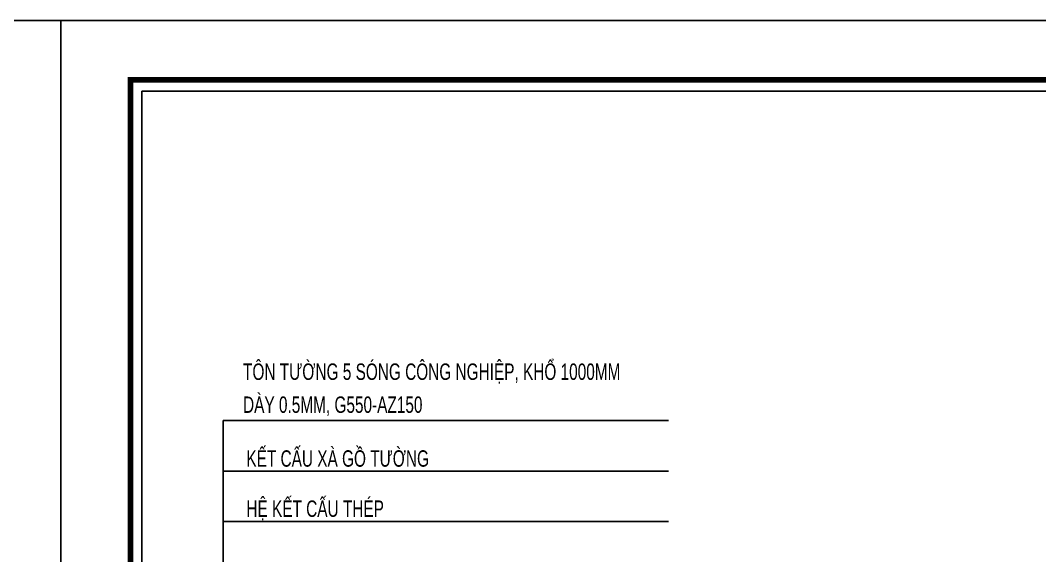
# Model space of a CAD drawing. Header units: inches. Extents: x 2 to 32666, y -5537 to 22.
# Drawn here: x 13671.6 to 13826.8, y -3786.1 to -3704.5 of the extents above; entities that cross this region are included whole.
import ezdxf
from ezdxf.enums import TextEntityAlignment as Align

# ---------------------------------------------------------------- set-up
doc = ezdxf.new("R2010")
doc.units = ezdxf.units.IN
doc.header["$MEASUREMENT"] = 0
for name, color, linetype in [('2', 2, 'Continuous'), ('3', 3, 'Continuous'), ('7', 7, 'Continuous'), ('9', 9, 'Continuous'), ('BAO KHUNG', 31, 'Continuous'), ('NET IN', 3, 'Continuous')]:
    doc.layers.add(name, color=color, linetype=linetype)
doc.layers.add('Cover text', color=7, linetype='Continuous', true_color=0x52370f)
doc.styles.add('ST1H', font='vnshxh.shx', dxfattribs={"width": 0.7})
doc.styles.add('TIEU DE', font='Vharialn.ttf')

# ---------------------------------------------------------------- blocks, each defined once
blk = doc.blocks.new('kt kien truc 1')
at = {"layer": '2', "color": 157, "linetype": 'Continuous'}
blk.add_lwpolyline([(0, 420), (594, 420), (594, 0), (0, 0)], close=True, dxfattribs=at)
at = {"layer": '7', "color": 147, "linetype": 'Continuous'}
blk.add_lwpolyline([(12.33, 57.61), (581.67, 57.61), (581.67, 409.19), (12.33, 409.19)], close=True, dxfattribs=at)
at = {"layer": 'BAO KHUNG', "color": 167, "linetype": 'Continuous', "const_width": 0.871}
blk.add_lwpolyline([(10.59, 9.07), (583.41, 9.07), (583.41, 410.93), (10.59, 410.93)], close=True, dxfattribs=at)
at = {"layer": 'Cover text', "ltscale": 0.5, "style": 'TIEU DE'}
for tag, p in [('TENBANVE', (45.93, 14.6)), ('STT', (555.05, 15.58))]:
    blk.add_attdef(tag, text='', height=2, dxfattribs=at).set_placement(p, align=Align.MIDDLE_CENTER)

msp = doc.modelspace()

# ---------------------------------------------------------------- linework, layer by layer
at = {"layer": '9'}
for p, q in [((13702.4656, -3840.3006), (13702.4656, -3765.519)), ((13702.4656, -3765.519), (13770.2531, -3765.519)), ((13702.4656, -3773.2126), (13770.2531, -3773.2126)), ((13702.4656, -3780.9063), (13770.2531, -3780.9063))]:
    msp.add_line(p, q, dxfattribs=at)
at = {"layer": 'NET IN'}
for points in [[(13083.7695, -3704.5249), (13677.7695, -3704.5249), (13677.7695, -4124.5249), (13083.7695, -4124.5249)], [(13677.7695, -3704.5249), (14271.7695, -3704.5249), (14271.7695, -4124.5249), (13677.7695, -4124.5249)]]:
    msp.add_lwpolyline(points, close=True, dxfattribs=at)

# ---------------------------------------------------------------- block references
at = {"layer": '3'}
for p in [(13083.7695, -4124.5249), (13677.7695, -4124.5249)]:
    msp.add_blockref('kt kien truc 1', p, dxfattribs=at)

# ---------------------------------------------------------------- texts
at = {"layer": '3', "style": 'ST1H', "width": 0.7}
for s, p in [('t«n t\xadêng 5 sãng c«ng nghiÖp, khæ 1000mm', (13705.5028, -3759.3127)), ('dµy 0.5mm, g550-az150', (13705.5028, -3764.339)), ('kÕt cÊu xµ gå t\xadêng', (13706.0086, -3772.5428)), ('hÖ kÕt cÊu thÐp', (13706.0086, -3780.1888))]:
    msp.add_text(s, height=2.5, dxfattribs=at).set_placement(p)

doc.saveas('drawing.dxf')
